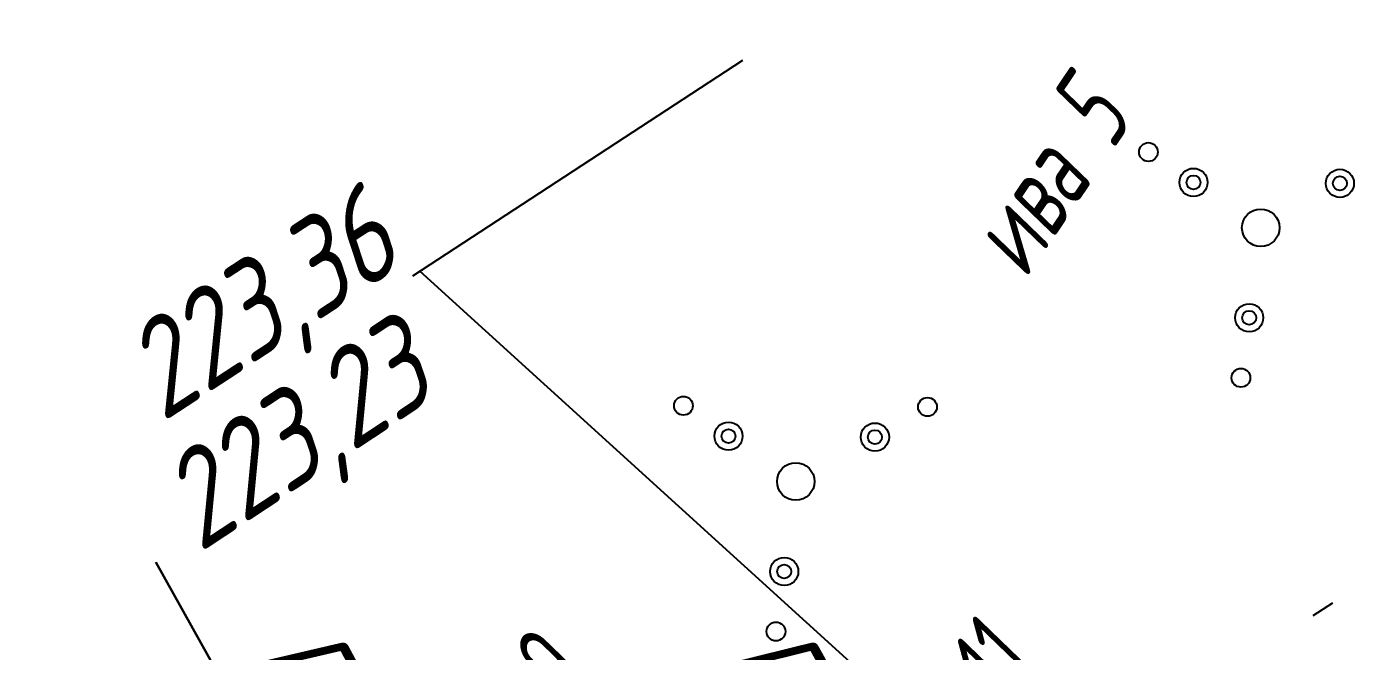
# Model space of a CAD drawing. Header units: millimetres. Extents: x -1799 to 6962, y -1020 to 4121.
# Drawn here: x 3390 to 3447, y 2711.8 to 2738.4 of the extents above; entities that cross this region are included whole.
import ezdxf
from ezdxf import colors
from ezdxf.entities.mleader import LeaderData, LeaderLine
from ezdxf.math import Vec2, Vec3

# ---------------------------------------------------------------- set-up
doc = ezdxf.new("R2010")
doc.units = ezdxf.units.MM
doc.linetypes.add('CONTI', pattern=[0])
for name, color, linetype in [('NAD_MDEFAULT', 7, 'CONTI'), ('PI_OTDEFAULT', 172, 'CONTI'), ('SIT_LDEFAULT', 7, 'CONTI'), ('USLZNDEFAULT', 7, 'CONTI')]:
    doc.layers.add(name, color=color, linetype=linetype)
doc.layers.add('Отметки', color=5, linetype='Continuous', lineweight=30)
doc.layers.add('Привязка', color=250, linetype='Continuous', lineweight=35)
doc.styles.add('eskd', font='spds.shx', dxfattribs={"width": 1.2, "oblique": 15})
doc.styles.add('ГОСТ', font='', dxfattribs={"oblique": 15, "height": 4})
doc.styles.get('ГОСТ').set_extended_font_data('GOST type A')

# ---------------------------------------------------------------- blocks, each defined once
blk = doc.blocks.new('BL_2010')
at = {"color": 0}
for centre, radius in [((0, 5.78), 0.4), ((0, 3.46), 0.6), ((0, 3.46), 0.3), ((0, 0), 0.8), ((-3.46, -1.74), 0.6), ((3.46, -1.74), 0.6), ((-3.46, -1.74), 0.3), ((3.46, -1.74), 0.3), ((-5.78, -2.88), 0.4), ((5.78, -2.88), 0.4)]:
    blk.add_circle(centre, radius, dxfattribs=at)
blk = doc.blocks.new('_None')

msp = doc.modelspace()

# ---------------------------------------------------------------- linework, layer by layer
at = {"layer": 'SIT_LDEFAULT', "color": 7}
msp.add_line((3444.831700376419, 2713.309212735307), (3445.671700376444, 2713.849213735585), dxfattribs=at)
at = {"layer": 'Привязка', "lineweight": 30, "ltscale": 7}
msp.add_lwpolyline([(3416.440395066116, 2677.977082725999), (3395.471441837881, 2715.582677357284)], dxfattribs=at)

# ---------------------------------------------------------------- block references
at = {"layer": 'USLZNDEFAULT', "color": 7, "rotation": 56}
for p in [(3442.598567376446, 2729.853496735369), (3422.76501537645, 2719.025615735364)]:
    msp.add_blockref('BL_2010', p, dxfattribs=at)

# ---------------------------------------------------------------- texts
at = {"layer": 'NAD_MDEFAULT', "color": 7, "style": 'eskd', "oblique": 10, "width": 0.8}
msp.add_text('ива 5', height=3.5, rotation=56, dxfattribs=at).set_placement((3432.565068376434, 2727.62859373485))
at = {"layer": 'PI_OTDEFAULT', "color": 172, "style": 'eskd', "oblique": 10, "width": 0.8}
for s, p in [('223.11', (3428.897641376427, 2704.820266735193)), ('222.99', (3409.314695376388, 2703.474823735108))]:
    msp.add_text(s, height=3.5, rotation=56, dxfattribs=at).set_placement(p)
at = {"layer": 'Отметки', "color": 0, "style": 'ГОСТ', "oblique": 15}
msp.add_text('223,23', height=4, rotation=33.49451777858648, dxfattribs=at).set_placement((3397.326971295764, 2715.960208361422, 126.574))
at = {"layer": 'Привязка', "lineweight": 30, "ltscale": 7, "style": 'ГОСТ', "oblique": 15}
for s, rotation, p in [('ПК60+93,2', 298.142783053258, (3399.348027187234, 2711.57516248097, 126.574)), ('ПК61+10,8', 298.8916658472725, (3419.396239450938, 2711.523037422833, 126.574))]:
    msp.add_text(s, height=4, rotation=rotation, dxfattribs=at).set_placement(p)

# ---------------------------------------------------------------- leaders
at = {"layer": 'Отметки', "ltscale": 0.2}
ml = msp.add_multileader_mtext('Standard', dxfattribs=at)
ml.set_content('223,36', color=256, style='ГОСТ')
ml.set_leader_properties()
ml.set_arrow_properties(name='NONE')
ml.build(insert=Vec2(0, 0))
ml.multileader.update_dxf_attribs({"text_left_attachment_type": 6, "text_right_attachment_type": 6, "dogleg_length": 0.36, "arrow_head_size": 2})
ctx = ml.context
ctx.base_point, ctx.arrow_head_size, ctx.landing_gap_size, ctx.plane_origin, ctx.plane_x_axis, ctx.plane_y_axis = Vec3(3389.394718404111, 2716.662826490687), 2, 0, Vec3(3474.634843219139, 2666.481556054589), Vec3(0.8369424170153551, 0.547290956074094), Vec3(-0.547290956074094, 0.8369424170153551)
ctx.left_attachment, ctx.right_attachment, ctx.text_align_type = 6, 6, 2
notes = []
notes.append((ctx, [(1, (1, 1, 0), (3406.725497929679, 2727.99571953473), (-0.836942417015355, -0.5472909560740937), 0.3600000000000004, [(0, [(3449.584325633079, 2689.077325936792)], 0, [])])]))
ctx.mtext.insert, ctx.mtext.text_direction, ctx.mtext.rotation, ctx.mtext.alignment, ctx.mtext.line_spacing_style, ctx.mtext.flow_direction = Vec3(3403.906425540694, 2731.648988855456), Vec3(0.8369424170153549, 0.5472909560740938), 0.5791239650394416, 3, 2, 5
for ctx, leaders in notes:
    for number, flags, end, landing, length, lines in leaders:
        leader = LeaderData()
        leader.index, (leader.has_last_leader_line, leader.has_dogleg_vector, leader.attachment_direction) = number, flags
        leader.last_leader_point, leader.dogleg_vector, leader.dogleg_length = Vec3(end), Vec3(landing), length
        for number, points, colour, breaks in lines:
            line = LeaderLine()
            line.index, line.vertices, line.color, line.breaks = number, Vec3.list(points), colors.encode_raw_color(colour), breaks
            leader.lines.append(line)
        ctx.leaders.append(leader)

doc.saveas('drawing.dxf')
